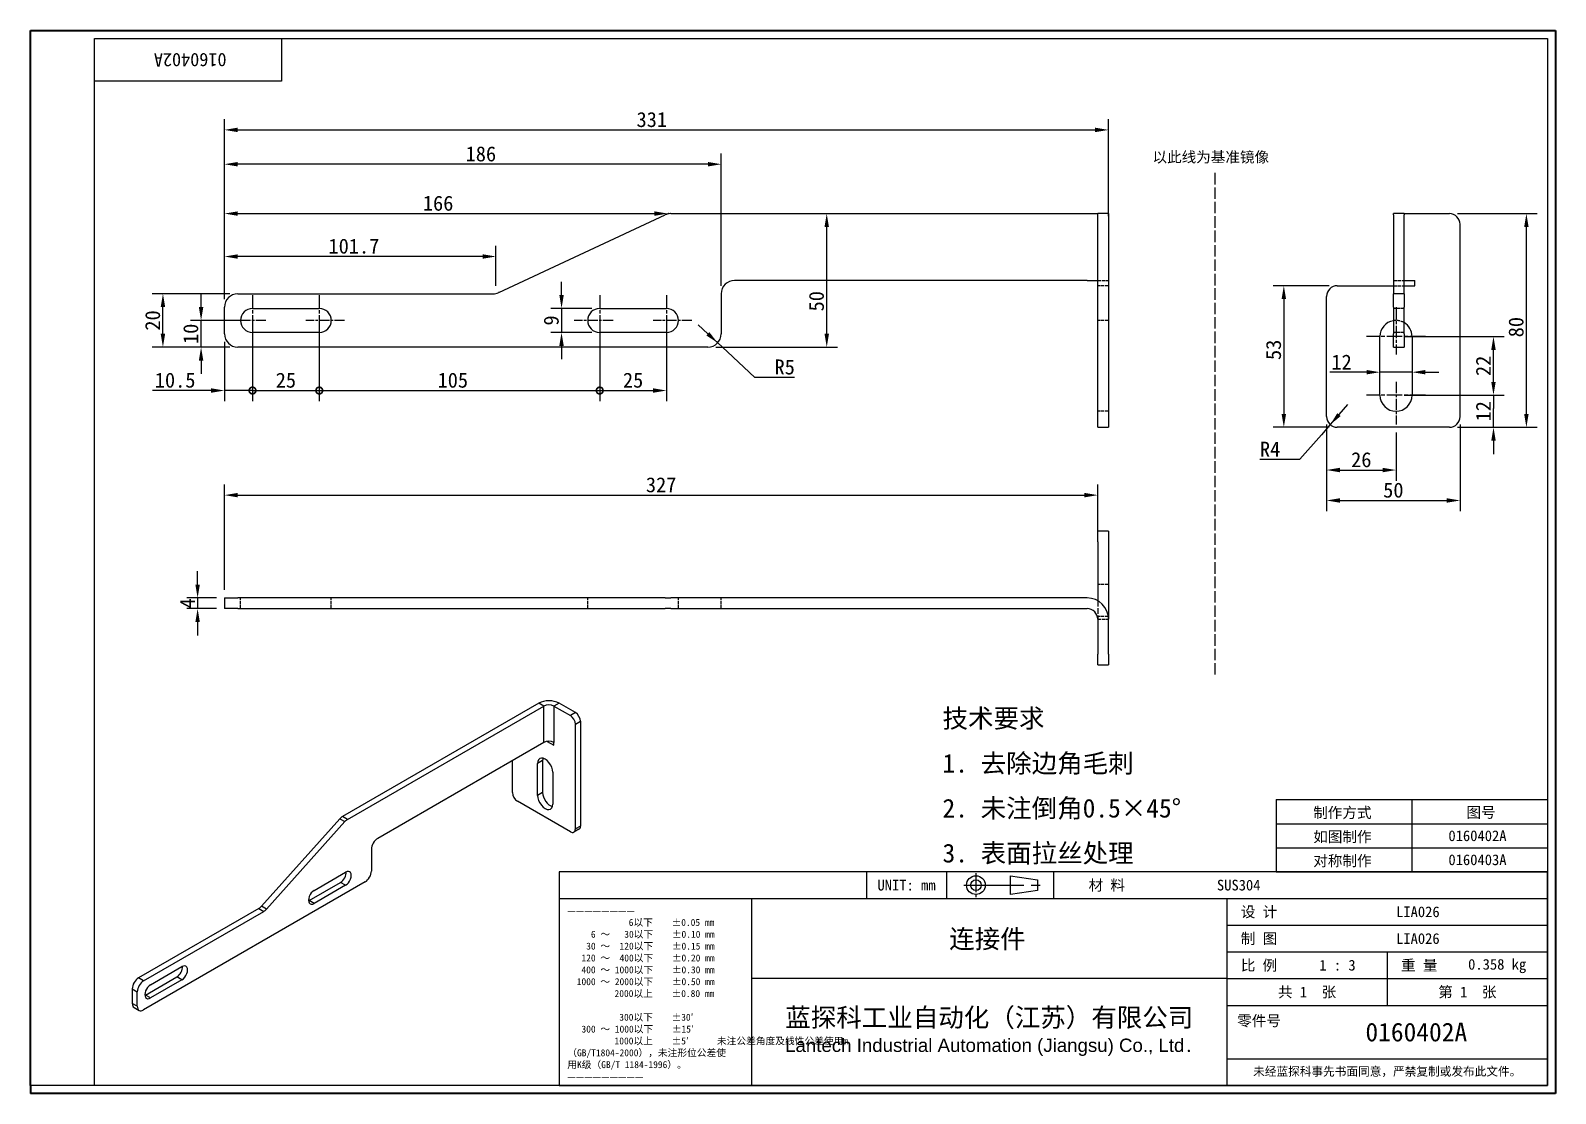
# Model space of a CAD drawing. Header units: millimetres. Extents: x 18 to 875, y 16 to 614.
import ezdxf
from ezdxf.enums import TextEntityAlignment as Align

# ---------------------------------------------------------------- set-up
doc = ezdxf.new("R2010")
doc.units = ezdxf.units.MM
doc.header["$LTSCALE"] = 3
for name, pattern in [('CHAIN', [0.3543, 0.2362, -0.0295, 0.0591, -0.0295]), ('DASHED', [0.2067, 0.1654, -0.0413]), ('DOTTED', [0.0482, 0.0069, -0.0413])]:
    doc.linetypes.add(name, pattern=pattern)
for name, color, linetype, lineweight in [('1', 7, 'Continuous', 18), ('可见 (ISO)', 7, 'Continuous', 25), ('可见窄的 (ISO)', 7, 'Continuous', 18), ('图框 (ISO)', 7, 'Continuous', 35), ('标题 (ISO)', 7, 'Continuous', 25), ('草图几何图元 (ISO)', 7, 'Continuous', 18)]:
    doc.layers.add(name, color=color, linetype=linetype, lineweight=lineweight)
for name, color, linetype, lineweight, true_color in [('中心标记 (ISO)', 1, 'CHAIN', 18, 0xc2ff0000), ('尺寸 (ISO)', 7, 'Continuous', 18, 0xc2008000), ('符号 (ISO)', 7, 'Continuous', 18, 0xc2008000), ('隐藏 (ISO)', 5, 'DASHED', 18, 0xc20000ff)]:
    doc.layers.add(name, color=color, linetype=linetype, lineweight=lineweight, true_color=true_color)
doc.styles.add('文本样式164', font='SimSun.ttf')
doc.styles.add('文本样式165', font='SimSun.ttf')
doc.styles.add('文本样式74', font='SimSun.ttf')
doc.styles.add('最新国标', font='simfang.ttf')
doc.styles.add('注释文本 (ISO)', font='simfang.ttf')
doc.dimstyles.new('默认 (GB)', dxfattribs={"dimscale": 3, "dimtxt": 2.8, "dimasz": 2.5, "dimexe": 2, "dimexo": 1.5, "dimgap": 0.5, "dimtad": 1, "dimtoh": 1, "dimdsep": 46, "dimtxsty": '最新国标', "dimcen": 0.09, "dimdle": 10, "dimaunit": 1, "dimadec": 3, "dimazin": 2, "dimtfac": 0.535714, "dimtdec": 3, "dimtmove": 0, "dimatfit": 3, "dimfxl": 1, "dimtolj": 1, "dimlwd": -1, "dimlwe": -1, "dimarcsym": 0})

# ---------------------------------------------------------------- blocks, each defined once
blk = doc.blocks.new('图框 最新国标')
at = {"layer": '图框 (ISO)'}
for p, q in [((6, 7), (6, 204.5)), ((6, 204.5), (291.5, 204.5)), ((291.5, 204.5), (291.5, 5.5)), ((6, 7), (6, 5.5)), ((6, 7), (6, 5.5)), ((291.5, 5.5), (6, 5.5))]:
    blk.add_line(p, q, dxfattribs=at)
at = {"layer": '图框 (ISO)', "color": 7, "linetype": 'Continuous', "lineweight": 25}
for p, q in [((18, 203), (290, 203)), ((18, 7), (18, 203)), ((18, 203), (290, 203)), ((53, 203), (53, 195)), ((290, 203), (290, 7)), ((290, 203), (290, 7)), ((53, 195), (18, 195)), ((290, 7), (6, 7)), ((290, 7), (18, 7))]:
    blk.add_line(p, q, dxfattribs=at)
at = {"layer": '图框 (ISO)', "style": '文本样式74'}
blk.add_attdef('零件代号_001', (42.7, 200.25), '', height=2.5, rotation=180, dxfattribs=at)
blk = doc.blocks.new('标题栏 副本 最新国标')
at = {"layer": '标题 (ISO)'}
for p, q in [((381.98, -183.84), (196.98, -183.84)), ((196.98, -183.84), (196.98, -223.84)), ((254.48, -183.84), (254.48, -188.84)), ((269.48, -183.84), (269.48, -188.84)), ((281.48, -188.09), (281.48, -184.59)), ((281.48, -184.59), (286.48, -185.34)), ((286.48, -185.34), (286.48, -187.34)), ((289.48, -183.84), (289.48, -188.84)), ((381.98, -223.84), (381.98, -183.84)), ((383.48, -183.84), (383.48, -225.34)), ((286.48, -187.34), (281.48, -188.09)), ((196.98, -188.84), (381.98, -188.84)), ((232.98, -188.84), (232.98, -223.84)), ((321.98, -188.84), (321.98, -223.84)), ((321.98, -193.84), (381.98, -193.84)), ((321.98, -198.84), (381.98, -198.84)), ((351.98, -198.84), (351.98, -208.84)), ((321.98, -203.84), (232.98, -203.84)), ((321.98, -203.84), (381.98, -203.84)), ((321.98, -208.84), (381.98, -208.84)), ((321.98, -218.84), (381.98, -218.84)), ((196.98, -223.84), (381.98, -223.84)), ((383.48, -225.34), (196.98, -225.34))]:
    blk.add_line(p, q, dxfattribs=at)
at = {"layer": '标题 (ISO)', "linetype": 'CHAIN', "ltscale": 5.000333}
blk.add_line((274.98, -184.09), (274.98, -188.59), dxfattribs=at)
at = {"layer": '标题 (ISO)', "linetype": 'CHAIN', "ltscale": 15.834605}
blk.add_line((272.73, -186.34), (286.98, -186.34), dxfattribs=at)
at = {"layer": '标题 (ISO)'}
for radius in [1.75, 1]:
    blk.add_circle((274.98, -186.34), radius, dxfattribs=at)
at = {"layer": '1', "style": '文本样式164'}
for s, p in [('UNIT: mm', (261.98, -186.34)), ('材 料', (299.48, -186.34)), ('设 计', (327.98, -191.34)), ('制 图', (327.98, -196.34)), ('比 例', (327.98, -201.34)), ('重 量', (357.98, -201.34)), ('共 1  张', (336.98, -206.34)), ('第 1  张', (366.98, -206.34))]:
    blk.add_text(s, height=2, dxfattribs=at).set_placement(p, align=Align.MIDDLE_CENTER)
at = {"layer": '标题 (ISO)', "style": '注释文本 (ISO)'}
for s, insert, char_height, attachment_point, line_spacing_factor in [('————————\\P}\\fSimSun|b0|i0;{\\H1.3000;             6以下    ±0.05 mm\\P}\\fSimSun|b0|i0;{\\H1.3000;     6 ～   30以下    ±0.10 mm\\P}\\fSimSun|b0|i0;{\\H1.3000;    30 ～  120以下    ±0.15 mm\\P}\\fSimSun|b0|i0;{\\H1.3000;   120 ～  400以下    ±0.20 mm\\P}\\fSimSun|b0|i0;{\\H1.3000;   400 ～ 1000以下    ±0.30 mm\\P}\\fSimSun|b0|i0;{\\H1.3000;  1000 ～ 2000以下    ±0.50 mm\\P}\\fSimSun|b0|i0;{\\H1.3000;          2000以上    ±0.80 mm\\P}\\fSimSun|b0|i0;{\\H1.3000;\\P}\\fSimSun|b0|i0;{\\H1.3000;           300以下    ±30′\\P}\\fSimSun|b0|i0;{\\H1.3000;   300 ～ 1000以下    ±15′\\P}\\fSimSun|b0|i0;{\\H1.3000;          1000以上    ±5′}\\fSimSun|b0|i0;{\\H1.3000;      未注公差角度及线性公差使用m\\P}\\fSimSun|b0|i0;{\\H1.3000;（GB/T1804-2000），未注形位公差使\\P}\\fSimSun|b0|i0;{\\H1.3000;用K级（GB/T 1184-1996）。\\P}\\fSimSun|b0|i0;{\\H1.3000;—————————', (198.48, -206.63), 1.3, 4, 1.023913), ('{\\fMicrosoft YaHei|b0|i0|c134|p34;\\H1.75x;蓝探科工业自动化（江苏）有限公司\\P\\fArial|b0|i0|c0|p34;\\H0.71429x;Lantech Industrial Automation (Jiangsu) Co., Ltd\\fFangSong|b0|i0|c134|p49;.\\H1.15195x; }', (277.48, -213.84), 2, 5, 0.978695)]:
    blk.add_mtext(s, dxfattribs=dict(at, insert=insert, char_height=char_height, attachment_point=attachment_point, line_spacing_factor=line_spacing_factor))
at = {"layer": '标题 (ISO)', "attachment_point": 5, "style": '注释文本 (ISO)'}
for s, insert, char_height in [('\\fFangSong|b0|i0;零件号', (327.98, -211.84), 2), ('\\fSimSun|b0|i0;{\\H1.6000;未经蓝探科事先书面同意，严禁复制或发布此文件。}', (351.98, -221.34), 1.6)]:
    blk.add_mtext(s, dxfattribs=dict(at, insert=insert, char_height=char_height))
at = {"layer": '标题 (ISO)'}
for tag, p, height, style in [('材料_001', (320.09, -187.33), 2, '注释文本 (ISO)'), ('设计人_001', (353.63, -192.33), 2, '注释文本 (ISO)'), ('库存编号_001', (269.97, -198.15), 3.5, '文本样式165'), ('设计人_001', (353.63, -197.33), 2, '注释文本 (ISO)'), ('视图比例_001', (339.26, -202.33), 2, '注释文本 (ISO)'), ('质量\\P3;_001', (367.12, -202.16), 2, '注释文本 (ISO)'), ('零件代号_001', (347.9, -215.59), 3.5, '文本样式165')]:
    blk.add_attdef(tag, p, '', height=height, dxfattribs=dict(at, style=style))
blk = doc.blocks.new('表格1')
at = {"layer": '符号 (ISO)'}
for p, q in [((239.2, 60.51), (290, 60.51)), ((239.2, 60.51), (239.2, 56.01)), ((264.6, 60.51), (264.6, 56.01)), ((290, 60.51), (290, 56.01)), ((239.2, 56.01), (290, 56.01)), ((239.2, 56.01), (239.2, 47)), ((264.6, 56.01), (264.6, 47)), ((290, 56.01), (290, 47)), ((239.2, 51.5), (290, 51.5)), ((239.2, 47), (290, 47))]:
    blk.add_line(p, q, dxfattribs=at)
at = {"layer": '符号 (ISO)', "char_height": 2, "attachment_point": 7, "style": '注释文本 (ISO)'}
for s, insert in [('制作方式', (246.14, 56.85)), ('图号', (274.84, 56.91)), ('如图制作', (246.15, 52.35)), ('0160402A', (271.45, 52.72)), ('对称制作', (246.15, 47.84)), ('0160403A', (271.45, 48.22))]:
    blk.add_mtext(s, dxfattribs=dict(at, insert=insert))
blk = doc.blocks.new('*D6')
at = {"layer": 'Defpoints', "color": 0}
for p in [(623.44, 557.68), (623.44, 504.65), (126.94, 458.15)]:
    blk.add_point(p, dxfattribs=at)
at = {"layer": '尺寸 (ISO)', "color": 116, "true_color": 0x000000}
for p, q in [((126.94, 462.65), (126.94, 563.68)), ((134.44, 557.68), (615.94, 557.68)), ((623.44, 509.15), (623.44, 563.68))]:
    blk.add_line(p, q, dxfattribs=at)
for points in [[(134.44, 558.93), (134.44, 556.43), (126.94, 557.68)], [(615.94, 558.93), (615.94, 556.43), (623.44, 557.68)]]:
    blk.add_solid(points, dxfattribs=at)
at = {"layer": '尺寸 (ISO)', "insert": (366.94, 563.43), "char_height": 8.4, "attachment_point": 5, "style": '最新国标'}
blk.add_mtext('\\A1;331', dxfattribs=at)
blk = doc.blocks.new('*D7')
at = {"layer": 'Defpoints', "color": 0}
for p in [(126.94, 538.4), (405.94, 465.65), (126.94, 458.15)]:
    blk.add_point(p, dxfattribs=at)
at = {"layer": '尺寸 (ISO)', "color": 116, "true_color": 0x000000}
for p, q in [((126.94, 462.65), (126.94, 544.4)), ((405.94, 470.15), (405.94, 544.4)), ((398.44, 538.4), (134.44, 538.4))]:
    blk.add_line(p, q, dxfattribs=at)
for points in [[(134.44, 539.65), (134.44, 537.15), (126.94, 538.4)], [(398.44, 539.65), (398.44, 537.15), (405.94, 538.4)]]:
    blk.add_solid(points, dxfattribs=at)
at = {"layer": '尺寸 (ISO)', "insert": (270.94, 544.15), "char_height": 8.4, "attachment_point": 5, "style": '最新国标'}
blk.add_mtext('\\A1;186', dxfattribs=at)
blk = doc.blocks.new('*D8')
at = {"layer": 'Defpoints', "color": 0}
for p in [(126.94, 486.57), (279.44, 465.65), (126.94, 458.15)]:
    blk.add_point(p, dxfattribs=at)
at = {"layer": '尺寸 (ISO)', "color": 116, "true_color": 0x000000}
for p, q in [((126.94, 462.65), (126.94, 492.57)), ((279.44, 470.15), (279.44, 492.57)), ((271.94, 486.57), (134.44, 486.57))]:
    blk.add_line(p, q, dxfattribs=at)
for points in [[(134.44, 487.82), (134.44, 485.32), (126.94, 486.57)], [(271.94, 487.82), (271.94, 485.32), (279.44, 486.57)]]:
    blk.add_solid(points, dxfattribs=at)
at = {"layer": '尺寸 (ISO)', "insert": (199.64, 492.34), "char_height": 8.4, "attachment_point": 5, "style": '最新国标'}
blk.add_mtext('\\A1;101.7', dxfattribs=at)
blk = doc.blocks.new('*D9')
at = {"layer": 'Defpoints', "color": 0}
for p in [(375.94, 510.69), (375.94, 510.65), (126.94, 458.15)]:
    blk.add_point(p, dxfattribs=at)
at = {"layer": '尺寸 (ISO)', "color": 116, "true_color": 0x000000}
for p, q in [((126.94, 462.65), (126.94, 516.69)), ((134.44, 510.69), (368.44, 510.69))]:
    blk.add_line(p, q, dxfattribs=at)
for points in [[(134.44, 511.94), (134.44, 509.44), (126.94, 510.69)], [(368.44, 511.94), (368.44, 509.44), (375.94, 510.69)]]:
    blk.add_solid(points, dxfattribs=at)
at = {"layer": '尺寸 (ISO)', "insert": (246.94, 516.44), "char_height": 8.4, "attachment_point": 5, "style": '最新国标'}
blk.add_mtext('\\A1;166', dxfattribs=at)
blk = doc.blocks.new('*D10')
at = {"layer": 'Defpoints', "color": 0}
for p in [(113.8, 450.65), (142.69, 450.65), (134.44, 435.65)]:
    blk.add_point(p, dxfattribs=at)
at = {"layer": '尺寸 (ISO)', "color": 116, "true_color": 0x000000}
for p, q in [((113.8, 458.15), (113.8, 465.65)), ((138.19, 450.65), (107.8, 450.65)), ((113.8, 435.65), (113.8, 450.65)), ((129.94, 435.65), (107.8, 435.65)), ((113.8, 428.15), (113.8, 420.65))]:
    blk.add_line(p, q, dxfattribs=at)
for points in [[(112.55, 458.15), (115.05, 458.15), (113.8, 450.65)], [(112.55, 428.15), (115.05, 428.15), (113.8, 435.65)]]:
    blk.add_solid(points, dxfattribs=at)
at = {"layer": '尺寸 (ISO)', "insert": (108.05, 443.15), "char_height": 8.4, "attachment_point": 5, "rotation": 90, "style": '最新国标'}
blk.add_mtext('\\A1;10', dxfattribs=at)
blk = doc.blocks.new('*D11')
at = {"layer": 'Defpoints', "color": 0}
for p in [(92.38, 465.65), (134.44, 465.65), (134.44, 435.65)]:
    blk.add_point(p, dxfattribs=at)
at = {"layer": '尺寸 (ISO)', "color": 116, "true_color": 0x000000}
for p, q in [((129.94, 465.65), (86.38, 465.65)), ((92.38, 443.15), (92.38, 458.15)), ((129.94, 435.65), (86.38, 435.65))]:
    blk.add_line(p, q, dxfattribs=at)
for points in [[(91.13, 458.15), (93.63, 458.15), (92.38, 465.65)], [(91.13, 443.15), (93.63, 443.15), (92.38, 435.65)]]:
    blk.add_solid(points, dxfattribs=at)
at = {"layer": '尺寸 (ISO)', "insert": (86.64, 450.65), "char_height": 8.4, "attachment_point": 5, "rotation": 90, "style": '最新国标'}
blk.add_mtext('\\A1;20', dxfattribs=at)
blk = doc.blocks.new('_DotSmall')
at = {"color": 0, "linetype": 'ByBlock', "const_width": 0.5}
blk.add_lwpolyline([(-0.0625, 0, 1), (0.0625, 0, 1)], format="xyb", close=True, dxfattribs=at)
blk = doc.blocks.new('*D12')
at = {"layer": 'Defpoints', "color": 0}
for p in [(142.69, 450.65), (126.94, 443.15), (142.69, 411.3)]:
    blk.add_point(p, dxfattribs=at)
at = {"layer": '尺寸 (ISO)', "color": 116, "true_color": 0x000000}
for p, q in [((142.69, 446.15), (142.69, 405.3)), ((126.94, 438.65), (126.94, 405.3)), ((119.44, 411.3), (86.52, 411.3)), ((142.69, 411.3), (126.94, 411.3)), ((142.69, 411.3), (157.69, 411.3))]:
    blk.add_line(p, q, dxfattribs=at)
blk.add_solid([(119.44, 412.55), (119.44, 410.05), (126.94, 411.3)], dxfattribs=at)
at = {"layer": '尺寸 (ISO)', "color": 116, "true_color": 0x000000, "xscale": 7.5, "yscale": 7.5, "zscale": 7.5, "rotation": 180}
blk.add_blockref('_DotSmall', (142.69, 411.3), dxfattribs=at)
at = {"layer": '尺寸 (ISO)', "insert": (99.23, 417.07), "char_height": 8.4, "attachment_point": 5, "style": '最新国标'}
blk.add_mtext('\\A1;10.5', dxfattribs=at)
blk = doc.blocks.new('*D14')
at = {"layer": 'Defpoints', "color": 0}
for p in [(142.69, 450.65), (180.19, 450.65), (180.19, 411.3)]:
    blk.add_point(p, dxfattribs=at)
at = {"layer": '尺寸 (ISO)', "color": 116, "true_color": 0x000000}
for p, q in [((142.69, 446.15), (142.69, 405.3)), ((180.19, 446.15), (180.19, 405.3)), ((142.69, 411.3), (180.19, 411.3))]:
    blk.add_line(p, q, dxfattribs=at)
at = {"layer": '尺寸 (ISO)', "color": 116, "true_color": 0x000000, "xscale": 7.5, "yscale": 7.5, "zscale": 7.5, "rotation": 180}
blk.add_blockref('_DotSmall', (142.69, 411.3), dxfattribs=at)
at = {"layer": '尺寸 (ISO)', "color": 116, "true_color": 0x000000, "xscale": 7.5, "yscale": 7.5, "zscale": 7.5}
blk.add_blockref('_DotSmall', (180.19, 411.3), dxfattribs=at)
at = {"layer": '尺寸 (ISO)', "insert": (161.44, 417.05), "char_height": 8.4, "attachment_point": 5, "style": '最新国标'}
blk.add_mtext('\\A1;25', dxfattribs=at)
blk = doc.blocks.new('*D15')
at = {"layer": 'Defpoints', "color": 0}
for p in [(180.19, 450.65), (337.69, 450.65), (337.69, 411.3)]:
    blk.add_point(p, dxfattribs=at)
at = {"layer": '尺寸 (ISO)', "color": 116, "true_color": 0x000000}
for p, q in [((180.19, 446.15), (180.19, 405.3)), ((337.69, 446.15), (337.69, 405.3)), ((180.19, 411.3), (337.69, 411.3))]:
    blk.add_line(p, q, dxfattribs=at)
at = {"layer": '尺寸 (ISO)', "color": 116, "true_color": 0x000000, "xscale": 7.5, "yscale": 7.5, "zscale": 7.5, "rotation": 180}
blk.add_blockref('_DotSmall', (180.19, 411.3), dxfattribs=at)
at = {"layer": '尺寸 (ISO)', "color": 116, "true_color": 0x000000, "xscale": 7.5, "yscale": 7.5, "zscale": 7.5}
blk.add_blockref('_DotSmall', (337.69, 411.3), dxfattribs=at)
at = {"layer": '尺寸 (ISO)', "insert": (255.19, 417.05), "char_height": 8.4, "attachment_point": 5, "style": '最新国标'}
blk.add_mtext('\\A1;105', dxfattribs=at)
blk = doc.blocks.new('*D16')
at = {"layer": 'Defpoints', "color": 0}
for p in [(337.69, 450.65), (375.19, 450.65), (375.19, 411.3)]:
    blk.add_point(p, dxfattribs=at)
at = {"layer": '尺寸 (ISO)', "color": 116, "true_color": 0x000000}
for p, q in [((337.69, 446.15), (337.69, 405.3)), ((375.19, 446.15), (375.19, 405.3)), ((337.69, 411.3), (367.69, 411.3))]:
    blk.add_line(p, q, dxfattribs=at)
blk.add_solid([(367.69, 412.55), (367.69, 410.05), (375.19, 411.3)], dxfattribs=at)
at = {"layer": '尺寸 (ISO)', "color": 116, "true_color": 0x000000, "xscale": 7.5, "yscale": 7.5, "zscale": 7.5, "rotation": 180}
blk.add_blockref('_DotSmall', (337.69, 411.3), dxfattribs=at)
at = {"layer": '尺寸 (ISO)', "insert": (356.44, 417.05), "char_height": 8.4, "attachment_point": 5, "style": '最新国标'}
blk.add_mtext('\\A1;25', dxfattribs=at)
blk = doc.blocks.new('*D17')
at = {"layer": 'Defpoints', "color": 0}
for p in [(337.69, 457.4), (316.26, 443.9), (337.69, 443.9)]:
    blk.add_point(p, dxfattribs=at)
at = {"layer": '尺寸 (ISO)', "color": 116, "true_color": 0x000000}
for p, q in [((316.26, 464.9), (316.26, 472.4)), ((333.19, 457.4), (310.26, 457.4)), ((316.26, 457.4), (316.26, 443.9)), ((333.19, 443.9), (310.26, 443.9)), ((316.26, 436.4), (316.26, 428.9))]:
    blk.add_line(p, q, dxfattribs=at)
for points in [[(315.01, 464.9), (317.51, 464.9), (316.26, 457.4)], [(315.01, 436.4), (317.51, 436.4), (316.26, 443.9)]]:
    blk.add_solid(points, dxfattribs=at)
at = {"layer": '尺寸 (ISO)', "insert": (310.51, 450.65), "char_height": 8.4, "attachment_point": 5, "rotation": 90, "style": '最新国标'}
blk.add_mtext('\\A1;9', dxfattribs=at)
blk = doc.blocks.new('*D18')
at = {"layer": 'Defpoints', "color": 0}
for p in [(398.44, 443.15), (403.94, 438.05)]:
    blk.add_point(p, dxfattribs=at)
at = {"layer": '尺寸 (ISO)', "color": 116, "true_color": 0x000000}
for p, q in [((398.44, 443.15), (392.94, 448.25)), ((398.44, 443.15), (403.94, 438.05)), ((403.94, 438.05), (409.44, 432.95)), ((424.79, 418.71), (409.44, 432.95)), ((447.15, 418.71), (424.79, 418.71))]:
    blk.add_line(p, q, dxfattribs=at)
blk.add_solid([(399.29, 444.07), (397.59, 442.24), (403.94, 438.05)], dxfattribs=at)
at = {"layer": '尺寸 (ISO)', "insert": (441.58, 424.46), "char_height": 8.4, "attachment_point": 5, "style": '最新国标'}
blk.add_mtext('\\A1;R5', dxfattribs=at)
blk = doc.blocks.new('*D19')
at = {"layer": 'Defpoints', "color": 0}
for p in [(617.44, 352.56), (617.44, 326.31), (126.94, 294.81)]:
    blk.add_point(p, dxfattribs=at)
at = {"layer": '尺寸 (ISO)', "color": 116, "true_color": 0x000000}
for p, q in [((126.94, 299.31), (126.94, 358.56)), ((134.44, 352.56), (609.94, 352.56)), ((617.44, 330.81), (617.44, 358.56))]:
    blk.add_line(p, q, dxfattribs=at)
for points in [[(134.44, 353.81), (134.44, 351.31), (126.94, 352.56)], [(609.94, 353.81), (609.94, 351.31), (617.44, 352.56)]]:
    blk.add_solid(points, dxfattribs=at)
at = {"layer": '尺寸 (ISO)', "insert": (372.19, 358.3), "char_height": 8.4, "attachment_point": 5, "style": '最新国标'}
blk.add_mtext('\\A1;327', dxfattribs=at)
blk = doc.blocks.new('*D20')
at = {"layer": 'Defpoints', "color": 0}
for p in [(745.92, 396.65), (820.92, 396.65), (820.92, 349.56)]:
    blk.add_point(p, dxfattribs=at)
at = {"layer": '尺寸 (ISO)', "color": 116, "true_color": 0x000000}
for p, q in [((745.92, 392.15), (745.92, 343.56)), ((820.92, 392.15), (820.92, 343.56)), ((753.42, 349.56), (813.42, 349.56))]:
    blk.add_line(p, q, dxfattribs=at)
for points in [[(753.42, 350.81), (753.42, 348.31), (745.92, 349.56)], [(813.42, 350.81), (813.42, 348.31), (820.92, 349.56)]]:
    blk.add_solid(points, dxfattribs=at)
at = {"layer": '尺寸 (ISO)', "insert": (783.42, 355.31), "char_height": 8.4, "attachment_point": 5, "style": '最新国标'}
blk.add_mtext('\\A1;50', dxfattribs=at)
blk = doc.blocks.new('*D21')
at = {"layer": 'Defpoints', "color": 0}
for p in [(814.92, 510.65), (858.14, 510.65), (814.92, 390.65)]:
    blk.add_point(p, dxfattribs=at)
at = {"layer": '尺寸 (ISO)', "color": 116, "true_color": 0x000000}
for p, q in [((819.42, 510.65), (864.14, 510.65)), ((858.14, 398.15), (858.14, 503.15)), ((819.42, 390.65), (864.14, 390.65))]:
    blk.add_line(p, q, dxfattribs=at)
for points in [[(856.89, 503.15), (859.39, 503.15), (858.14, 510.65)], [(856.89, 398.15), (859.39, 398.15), (858.14, 390.65)]]:
    blk.add_solid(points, dxfattribs=at)
at = {"layer": '尺寸 (ISO)', "insert": (852.39, 446.9), "char_height": 8.4, "attachment_point": 5, "rotation": 90, "style": '最新国标'}
blk.add_mtext('\\A1;80', dxfattribs=at)
blk = doc.blocks.new('*D22')
at = {"layer": 'Defpoints', "color": 0}
for p in [(751.92, 470.15), (721.92, 390.65), (751.92, 390.65)]:
    blk.add_point(p, dxfattribs=at)
at = {"layer": '尺寸 (ISO)', "color": 116, "true_color": 0x000000}
for p, q in [((747.42, 470.15), (715.92, 470.15)), ((721.92, 462.65), (721.92, 398.15)), ((747.42, 390.65), (715.92, 390.65))]:
    blk.add_line(p, q, dxfattribs=at)
for points in [[(720.67, 462.65), (723.17, 462.65), (721.92, 470.15)], [(720.67, 398.15), (723.17, 398.15), (721.92, 390.65)]]:
    blk.add_solid(points, dxfattribs=at)
at = {"layer": '尺寸 (ISO)', "insert": (716.18, 434.15), "char_height": 8.4, "attachment_point": 5, "rotation": 90, "style": '最新国标'}
blk.add_mtext('\\A1;53', dxfattribs=at)
blk = doc.blocks.new('*D23')
at = {"layer": 'Defpoints', "color": 0}
for p in [(745.92, 396.65), (784.92, 392.15), (784.92, 366.65)]:
    blk.add_point(p, dxfattribs=at)
at = {"layer": '尺寸 (ISO)', "color": 116, "true_color": 0x000000}
for p, q in [((745.92, 392.15), (745.92, 360.65)), ((784.92, 387.65), (784.92, 360.65)), ((753.42, 366.65), (777.42, 366.65))]:
    blk.add_line(p, q, dxfattribs=at)
for points in [[(753.42, 367.9), (753.42, 365.4), (745.92, 366.65)], [(777.42, 367.9), (777.42, 365.4), (784.92, 366.65)]]:
    blk.add_solid(points, dxfattribs=at)
at = {"layer": '尺寸 (ISO)', "insert": (765.42, 372.4), "char_height": 8.4, "attachment_point": 5, "style": '最新国标'}
blk.add_mtext('\\A1;26', dxfattribs=at)
blk = doc.blocks.new('*D24')
at = {"layer": 'Defpoints', "color": 0}
for p in [(801.42, 408.65), (839.67, 408.65), (814.92, 390.65)]:
    blk.add_point(p, dxfattribs=at)
at = {"layer": '尺寸 (ISO)', "color": 116, "true_color": 0x000000}
for p, q in [((839.67, 416.15), (839.67, 423.65)), ((805.92, 408.65), (845.67, 408.65)), ((839.67, 408.65), (839.67, 401.15)), ((839.67, 398.15), (839.67, 401.15)), ((839.67, 390.65), (839.67, 398.15)), ((819.42, 390.65), (845.67, 390.65)), ((839.67, 383.15), (839.67, 375.65))]:
    blk.add_line(p, q, dxfattribs=at)
for points in [[(838.42, 416.15), (840.92, 416.15), (839.67, 408.65)], [(838.42, 383.15), (840.92, 383.15), (839.67, 390.65)]]:
    blk.add_solid(points, dxfattribs=at)
at = {"layer": '尺寸 (ISO)', "insert": (833.97, 399.65), "char_height": 8.4, "attachment_point": 5, "rotation": 90, "style": '最新国标'}
blk.add_mtext('\\A1;12', dxfattribs=at)
blk = doc.blocks.new('*D25')
at = {"layer": 'Defpoints', "color": 0}
for p in [(784.92, 441.65), (839.67, 441.65), (784.92, 408.65)]:
    blk.add_point(p, dxfattribs=at)
at = {"layer": '尺寸 (ISO)', "color": 116, "true_color": 0x000000}
for p, q in [((789.42, 441.65), (845.67, 441.65)), ((839.67, 416.15), (839.67, 434.15)), ((789.42, 408.65), (845.67, 408.65))]:
    blk.add_line(p, q, dxfattribs=at)
for points in [[(838.42, 434.15), (840.92, 434.15), (839.67, 441.65)], [(838.42, 416.15), (840.92, 416.15), (839.67, 408.65)]]:
    blk.add_solid(points, dxfattribs=at)
at = {"layer": '尺寸 (ISO)', "insert": (833.97, 425.15), "char_height": 8.4, "attachment_point": 5, "rotation": 90, "style": '最新国标'}
blk.add_mtext('\\A1;22', dxfattribs=at)
blk = doc.blocks.new('*D26')
at = {"layer": 'Defpoints', "color": 0}
for p in [(775.92, 421.6), (793.92, 421.6), (793.92, 421.6)]:
    blk.add_point(p, dxfattribs=at)
at = {"layer": '尺寸 (ISO)', "color": 116, "true_color": 0x000000}
for p, q in [((768.42, 421.6), (747.8, 421.6)), ((793.92, 421.6), (775.92, 421.6)), ((801.42, 421.6), (808.92, 421.6))]:
    blk.add_line(p, q, dxfattribs=at)
for points in [[(768.42, 422.85), (768.42, 420.35), (775.92, 421.6)], [(801.42, 422.85), (801.42, 420.35), (793.92, 421.6)]]:
    blk.add_solid(points, dxfattribs=at)
at = {"layer": '尺寸 (ISO)', "insert": (754.36, 427.3), "char_height": 8.4, "attachment_point": 5, "style": '最新国标'}
blk.add_mtext('\\A1;12', dxfattribs=at)
blk = doc.blocks.new('*D27')
at = {"layer": 'Defpoints', "color": 0}
for p in [(126.94, 294.81), (111.85, 288.81), (126.94, 288.81)]:
    blk.add_point(p, dxfattribs=at)
at = {"layer": '尺寸 (ISO)', "color": 116, "true_color": 0x000000}
for p, q in [((111.85, 302.31), (111.85, 309.81)), ((122.44, 294.81), (105.85, 294.81)), ((111.85, 294.81), (111.85, 288.81)), ((122.44, 288.81), (105.85, 288.81)), ((111.85, 281.31), (111.85, 273.81))]:
    blk.add_line(p, q, dxfattribs=at)
for points in [[(110.6, 302.31), (113.1, 302.31), (111.85, 294.81)], [(110.6, 281.31), (113.1, 281.31), (111.85, 288.81)]]:
    blk.add_solid(points, dxfattribs=at)
at = {"layer": '尺寸 (ISO)', "insert": (106.15, 291.81), "char_height": 8.4, "attachment_point": 5, "rotation": 90, "style": '最新国标'}
blk.add_mtext('\\A1;4', dxfattribs=at)
blk = doc.blocks.new('*D28')
at = {"layer": 'Defpoints', "color": 0}
for p in [(435.2, 510.65), (465.2, 510.65), (398.44, 435.65)]:
    blk.add_point(p, dxfattribs=at)
at = {"layer": '尺寸 (ISO)', "color": 116, "true_color": 0x000000}
for p, q in [((465.2, 443.15), (465.2, 503.15)), ((402.94, 435.65), (471.2, 435.65))]:
    blk.add_line(p, q, dxfattribs=at)
for points in [[(463.95, 503.15), (466.45, 503.15), (465.2, 510.65)], [(463.95, 443.15), (466.45, 443.15), (465.2, 435.65)]]:
    blk.add_solid(points, dxfattribs=at)
at = {"layer": '尺寸 (ISO)', "insert": (459.45, 461.45), "char_height": 8.4, "attachment_point": 5, "rotation": 90, "style": '最新国标'}
blk.add_mtext('\\A1;50', dxfattribs=at)
blk = doc.blocks.new('*D29')
at = {"layer": 'Defpoints', "color": 0}
for p in [(751.92, 396.65), (747.98, 392.13)]:
    blk.add_point(p, dxfattribs=at)
at = {"layer": '尺寸 (ISO)', "color": 116, "true_color": 0x000000}
for p, q in [((752.91, 397.78), (757.84, 403.43)), ((751.92, 396.65), (747.98, 392.13)), ((730.99, 372.67), (743.05, 386.48)), ((747.98, 392.13), (743.05, 386.48)), ((708.47, 372.67), (730.99, 372.67))]:
    blk.add_line(p, q, dxfattribs=at)
blk.add_solid([(751.97, 398.6), (753.85, 396.96), (747.98, 392.13)], dxfattribs=at)
at = {"layer": '尺寸 (ISO)', "insert": (714.2, 378.37), "char_height": 8.4, "attachment_point": 5, "style": '最新国标'}
blk.add_mtext('\\A1;R4', dxfattribs=at)

msp = doc.modelspace()

# ---------------------------------------------------------------- linework, layer by layer
at = {"layer": '中心标记 (ISO)', "ltscale": 10.556371}
for p, q in [((142.688, 464.902), (142.688, 436.402)), ((180.188, 464.902), (180.188, 436.402)), ((337.688, 464.902), (337.688, 436.402)), ((375.188, 464.902), (375.188, 436.402))]:
    msp.add_line(p, q, dxfattribs=at)
at = {"layer": '中心标记 (ISO)', "ltscale": 9.891146}
msp.add_line((784.924, 458.152), (784.924, 431.448), dxfattribs=at)
at = {"layer": '中心标记 (ISO)', "ltscale": 8.056153}
for p, q in [((150.188, 450.652), (128.438, 450.652)), ((194.438, 450.652), (172.688, 450.652)), ((345.188, 450.652), (323.438, 450.652)), ((389.438, 450.652), (367.688, 450.652))]:
    msp.add_line(p, q, dxfattribs=at)
at = {"layer": '中心标记 (ISO)', "ltscale": 12.223182}
for p, q in [((801.424, 441.652), (768.424, 441.652)), ((801.424, 408.652), (768.424, 408.652))]:
    msp.add_line(p, q, dxfattribs=at)
at = {"layer": '中心标记 (ISO)', "ltscale": 8.88956}
msp.add_line((784.924, 416.152), (784.924, 392.152), dxfattribs=at)
at = {"layer": '可见 (ISO)'}
for p, q in [((280.942, 466.355), (374.431, 509.949)), ((377.601, 510.652), (611.438, 510.652)), ((611.438, 510.652), (617.438, 510.652)), ((623.438, 510.652), (617.438, 510.652)), ((617.438, 504.652), (617.438, 510.652)), ((623.438, 510.652), (623.438, 504.652)), ((789.424, 510.652), (783.424, 510.652)), ((783.424, 509.949), (783.424, 510.652)), ((783.424, 509.949), (783.424, 466.355)), ((789.424, 510.652), (795.424, 510.652)), ((789.424, 510.652), (789.424, 509.949)), ((789.424, 466.355), (789.424, 509.949)), ((795.424, 510.652), (814.924, 510.652)), ((617.438, 396.652), (617.438, 504.652)), ((623.438, 504.652), (623.438, 396.652)), ((820.924, 396.652), (820.924, 504.652)), ((611.438, 473.152), (413.438, 473.152)), ((611.438, 473.152), (617.438, 473.152)), ((789.424, 473.152), (795.424, 473.152)), ((795.424, 470.152), (795.424, 473.152)), ((134.438, 465.652), (277.773, 465.652)), ((405.938, 465.652), (405.938, 443.152)), ((745.924, 396.652), (745.924, 464.152)), ((751.924, 470.152), (783.424, 470.152)), ((783.424, 466.355), (783.424, 465.652)), ((783.424, 458.152), (783.424, 465.652)), ((789.424, 465.652), (783.424, 465.652)), ((789.424, 470.152), (795.424, 470.152)), ((789.424, 465.652), (789.424, 466.355)), ((789.424, 465.652), (789.424, 458.152)), ((126.938, 443.152), (126.938, 458.152)), ((142.688, 457.402), (180.188, 457.402)), ((337.688, 457.402), (375.188, 457.402)), ((783.424, 458.152), (783.424, 443.152)), ((789.424, 443.152), (789.424, 458.152)), ((180.188, 443.902), (142.688, 443.902)), ((375.188, 443.902), (337.688, 443.902)), ((775.924, 408.652), (775.924, 441.652)), ((783.424, 435.652), (783.424, 443.152)), ((789.424, 443.152), (789.424, 435.652)), ((793.924, 441.652), (793.924, 408.652)), ((398.438, 435.652), (134.438, 435.652)), ((783.424, 435.652), (789.424, 435.652)), ((617.438, 390.652), (617.438, 396.652)), ((623.438, 396.652), (623.438, 390.652)), ((617.438, 390.652), (623.438, 390.652)), ((814.924, 390.652), (751.924, 390.652)), ((617.438, 326.306), (617.438, 332.306)), ((623.438, 332.306), (617.438, 332.306)), ((617.438, 326.306), (617.438, 293.198)), ((623.438, 332.306), (623.438, 326.306)), ((623.438, 326.306), (623.438, 282.806)), ((126.938, 294.806), (134.438, 294.806)), ((126.938, 294.806), (126.938, 288.806)), ((277.773, 294.806), (134.438, 294.806)), ((280.942, 294.806), (277.773, 294.806)), ((374.431, 294.806), (280.942, 294.806)), ((374.431, 294.806), (377.601, 294.806)), ((611.438, 294.806), (377.601, 294.806)), ((134.438, 288.806), (126.938, 288.806)), ((134.438, 288.806), (277.773, 288.806)), ((277.773, 288.806), (280.942, 288.806)), ((280.942, 288.806), (374.431, 288.806)), ((377.601, 288.806), (374.431, 288.806)), ((377.601, 288.806), (611.438, 288.806)), ((617.438, 282.806), (617.438, 263.306)), ((623.438, 263.306), (623.438, 282.806)), ((617.438, 257.306), (617.438, 263.306)), ((617.438, 257.306), (623.438, 257.306)), ((623.438, 263.306), (623.438, 257.306)), ((303.53, 235.723), (193.298, 172.08)), ((196.126, 170.447), (306.358, 234.09)), ((312.015, 234.09), (321.207, 228.782)), ((324.036, 230.415), (314.843, 235.723)), ((324.036, 165.096), (324.036, 223.883)), ((326.864, 225.516), (326.864, 166.729)), ((308.151, 214.275), (312.015, 212.044)), ((306.358, 213.677), (213.02, 159.788)), ((312.015, 212.044), (312.015, 213.677)), ((288.68, 185.508), (288.68, 203.471)), ((302.822, 183.875), (302.822, 201.838)), ((305.651, 203.471), (305.651, 185.508)), ((311.308, 196.939), (311.308, 178.976)), ((321.207, 163.463), (291.509, 180.609)), ((191.803, 170.835), (147.732, 121.661)), ((150.561, 120.028), (194.632, 169.202)), ((326.036, 164.898), (323.207, 163.265)), ((209.484, 153.665), (209.484, 141.417)), ((177.311, 130.599), (194.989, 140.805)), ((205.949, 135.294), (81.498, 63.442)), ((174.483, 124.883), (192.16, 135.089)), ((194.989, 133.456), (177.311, 123.25)), ((146.238, 120.415), (78.67, 81.405)), ((81.498, 79.772), (149.067, 118.782)), ((85.387, 77.526), (103.065, 87.733)), ((82.559, 71.811), (100.236, 82.017)), ((103.065, 80.384), (85.387, 70.178)), ((75.134, 75.281), (75.134, 67.116)), ((77.963, 65.483), (77.963, 73.648)), ((76.17, 64.827), (78.998, 63.194))]:
    msp.add_line(p, q, dxfattribs=at)
for centre, radius, start, end in [((377.601, 503.152), 7.5, 90, 115), ((814.924, 504.652), 6, 0, 90), ((413.438, 465.652), 7.5, 90, 180), ((134.438, 458.152), 7.5, 90, 180), ((277.773, 473.152), 7.5, 270, 295), ((751.924, 464.152), 6, 90, 180), ((142.688, 450.652), 6.75, 90, 270), ((180.188, 450.652), 6.75, 270, 90), ((337.688, 450.652), 6.75, 90, 270), ((375.188, 450.652), 6.75, 270, 90), ((784.924, 441.652), 9, 99.594068, 180), ((784.924, 441.652), 9, 0, 60), ((134.438, 443.152), 7.5, 180, 270), ((398.438, 443.152), 7.5, 270, 0), ((784.924, 408.652), 9, 180, 0), ((751.924, 396.652), 6, 180, 270), ((814.924, 396.652), 6, 270, 0), ((611.438, 282.806), 12, 0, 90), ((611.438, 282.806), 6, 0, 90)]:
    msp.add_arc(centre, radius, start, end, dxfattribs=at)
for centre, major_axis, start_param, end_param in [((309.186, 232.457), (-8, 0), 3.9269908, 5.4977871), ((309.186, 232.457), (4, 0), 0.7853982, 2.3561945), ((321.207, 225.516), (2, -3.464), 0.7853982, 2.3561945), ((324.036, 227.149), (-2, 3.464), 3.9269908, 5.4977871), ((309.186, 212.044), (4, 0), 0.7853982, 2.3561945), ((307.065, 199.389), (-3, 5.196), 3.9269908, 7.0685835), ((309.894, 201.022), (3, -5.196), 3.6324753, 3.9269908), ((291.509, 183.875), (-2, 3.464), 0.7853982, 2.3561945), ((307.065, 181.426), (3, -5.196), 3.9269908, 7.0685835), ((309.894, 183.059), (3, -5.196), 3.9269908, 5.7923026), ((193.298, 167.998), (-2.5, -4.33), 3.9269908, 4.3633231), ((196.126, 166.365), (2.5, 4.33), 0.7853982, 1.2217305), ((321.207, 166.729), (2, -3.464), 5.4977871, 7.0685835), ((324.036, 168.362), (2, -3.464), 0, 0.7853982), ((213.02, 155.706), (-2.5, -4.33), 3.9269908, 5.4977871), ((192.16, 138.764), (2.25, 3.897), 3.9269908, 5.6035115), ((194.989, 137.131), (2.25, 3.897), 3.9269908, 7.0685835), ((205.949, 139.376), (-2.5, -4.33), 0.7853982, 2.3561945), ((177.311, 126.924), (-2.25, -3.897), 3.9269908, 7.0685835), ((146.238, 124.498), (-2.5, -4.33), 0.7853982, 1.2217305), ((149.067, 122.865), (2.5, 4.33), 3.9269908, 4.3633231), ((174.483, 128.557), (2.25, 3.897), 3.8212665, 3.9269908), ((100.236, 85.691), (2.25, 3.897), 3.9269908, 5.6035115), ((103.065, 84.058), (2.25, 3.897), 3.9269908, 7.0685835), ((78.67, 77.322), (-2.5, -4.33), 3.9269908, 5.4977871), ((81.498, 75.689), (2.5, 4.33), 0.7853982, 2.3561945), ((85.387, 73.852), (-2.25, -3.897), 3.9269908, 7.0685835), ((82.559, 75.485), (2.25, 3.897), 3.8212665, 3.9269908), ((78.67, 69.157), (-2.5, -4.33), 5.4977871, 6.2831853), ((81.498, 67.524), (-2.5, -4.33), 5.4977871, 7.0685835)]:
    msp.add_ellipse(centre, major_axis=major_axis, ratio=0.5773503, start_param=start_param, end_param=end_param, dxfattribs=at)
at = {"layer": '可见窄的 (ISO)'}
for p, q in [((306.358, 234.09), (303.53, 235.723)), ((306.358, 213.677), (306.358, 234.09)), ((314.843, 235.723), (312.015, 234.09)), ((312.015, 234.09), (312.015, 213.677)), ((324.036, 230.415), (321.207, 228.782)), ((324.036, 223.883), (326.864, 225.516)), ((305.651, 203.471), (302.822, 201.838)), ((305.651, 185.508), (302.822, 183.875)), ((196.126, 170.447), (193.298, 172.08)), ((191.803, 170.835), (194.632, 169.202)), ((326.864, 166.729), (324.036, 165.096)), ((194.989, 133.456), (192.16, 135.089)), ((146.238, 120.415), (149.067, 118.782)), ((150.561, 120.028), (147.732, 121.661)), ((177.311, 123.25), (174.483, 124.883)), ((81.498, 79.772), (78.67, 81.405)), ((103.065, 80.384), (100.236, 82.017)), ((75.134, 75.281), (77.963, 73.648)), ((85.387, 70.178), (82.559, 71.811)), ((77.963, 65.483), (75.134, 67.116))]:
    msp.add_line(p, q, dxfattribs=at)
at = {"layer": '草图几何图元 (ISO)', "linetype": 'DASHED', "ltscale": 13.056791}
msp.add_line((683.229, 533.501), (683.229, 250.123), dxfattribs=at)
at = {"layer": '草图几何图元 (ISO)', "linetype": 'DOTTED', "ltscale": 4.526942}
for p, q in [((374.431, 509.949), (375.938, 510.652)), ((377.601, 510.652), (375.938, 510.652)), ((277.773, 465.652), (279.435, 465.652)), ((280.942, 466.355), (279.435, 465.652))]:
    msp.add_line(p, q, dxfattribs=at)
at = {"layer": '隐藏 (ISO)', "ltscale": 3.809293}
for p, q in [((617.438, 473.152), (623.438, 473.152)), ((783.424, 473.152), (789.424, 473.152)), ((623.438, 470.152), (617.438, 470.152)), ((783.424, 470.152), (789.424, 470.152)), ((789.424, 457.402), (783.424, 457.402)), ((623.438, 450.652), (617.438, 450.652)), ((789.424, 443.902), (783.424, 443.902)), ((623.438, 399.652), (617.438, 399.652)), ((623.438, 302.306), (617.438, 302.306)), ((135.938, 288.806), (135.938, 294.806)), ((186.938, 288.806), (186.938, 294.806)), ((330.938, 288.806), (330.938, 294.806)), ((381.938, 288.806), (381.938, 294.806)), ((405.938, 288.806), (405.938, 294.806)), ((623.438, 284.306), (617.438, 284.306)), ((617.438, 282.806), (623.438, 282.806))]:
    msp.add_line(p, q, dxfattribs=at)
at = {"layer": '隐藏 (ISO)', "ltscale": 6.597962}
msp.add_line((617.438, 293.198), (617.438, 282.806), dxfattribs=at)
at = {"layer": '隐藏 (ISO)', "ltscale": 3.948604}
msp.add_arc((784.924, 441.652), 9, 60, 99.594068, dxfattribs=at)

# ---------------------------------------------------------------- block references
at = {"xscale": 3, "yscale": 3, "zscale": 3}
msp.add_blockref('图框 最新国标', (0, 0), dxfattribs=at).add_auto_attribs({'零件代号_001': '0160402A'})
msp.add_blockref('表格1', (0, 0), dxfattribs=at)
ref = msp.add_blockref('标题栏 副本 最新国标', (-275.948, 692.533), dxfattribs=dict(xscale=3, yscale=3, zscale=3))
ref.add_attrib('零件代号_001', '0160402A', (767.761, 45.75), dxfattribs={"layer": '标题 (ISO)', "height": 10.5, "style": '文本样式165'})
ref.add_attrib('库存编号_001', '连接件', (533.975, 98.074), dxfattribs={"layer": '标题 (ISO)', "height": 10.5, "style": '文本样式165'})
ref.add_attrib('质量\\P3;_001', '0.358 kg', (825.411, 86.049), dxfattribs={"layer": '标题 (ISO)', "height": 6, "style": '注释文本 (ISO)'})
ref.add_attrib('视图比例_001', '1 : 3', (741.84, 85.551), dxfattribs={"layer": '标题 (ISO)', "height": 6, "style": '注释文本 (ISO)'})
ref.add_attrib('设计人_001', 'LIA026', (784.954, 115.534), dxfattribs={"layer": '标题 (ISO)', "height": 6, "style": '注释文本 (ISO)'})
ref.add_attrib('设计人_001', 'LIA026', (784.954, 100.534), dxfattribs={"layer": '标题 (ISO)', "height": 6, "style": '注释文本 (ISO)'})
ref.add_attrib('材料_001', 'SUS304', (684.334, 130.534), dxfattribs={"layer": '标题 (ISO)', "height": 6, "style": '注释文本 (ISO)'})

# ---------------------------------------------------------------- texts
at = {"layer": '符号 (ISO)', "insert": (680.914, 542.085), "char_height": 6, "attachment_point": 5, "style": '注释文本 (ISO)'}
msp.add_mtext('\\fFangSong|b0|i0;以此线为基准镜像', dxfattribs=at)
at = {"layer": '符号 (ISO)', "insert": (530.219, 188.767), "char_height": 10.5, "width": 157.19298, "attachment_point": 4, "line_spacing_factor": 1.441304, "style": '注释文本 (ISO)'}
msp.add_mtext('\\fFangSong|b0|i0;{\\H10.5000;技术要求\\P}\\fFangSong|b0|i0;{\\H10.5000;1. 去除边角毛刺\\P}\\fFangSong|b0|i0;{\\H10.5000;2. 未注倒角0.5×45°\\P}\\fFangSong|b0|i0;{\\H10.5000;3. 表面拉丝处理}', dxfattribs=at)

# ---------------------------------------------------------------- dimensions: what is measured, and where the dimension line sits
at = {"layer": '尺寸 (ISO)', "color": 116, "true_color": 0x00803f}
for base, p1, p2, override, picture, middle in [((623.438, 557.679), (126.938, 458.152), (623.438, 504.652), {"dimgap": 0.5, "dimtoh": 0, "dimdec": 2, "dimlfac": 0.666667, "dimtol": 0, "dimlim": 0, "dimtp": 0, "dimtm": 0, "dimtdec": 3, "dimtofl": 0, "dimatfit": 1}, '*D6', (366.938, 557.679)), ((375.938, 510.69), (126.938, 458.152), (375.938, 510.652), {"dimgap": 0.5, "dimtoh": 0, "dimdec": 2, "dimlfac": 0.666667, "dimse2": 1, "dimtol": 0, "dimlim": 0, "dimtp": 0, "dimtm": 0, "dimtdec": 3, "dimtofl": 0, "dimatfit": 1}, '*D9', (246.938, 510.69)), ((126.938, 486.569), (279.435, 465.652), (126.938, 458.152), {"dimgap": 0.5, "dimtoh": 0, "dimdec": 1, "dimlfac": 0.666667, "dimtol": 0, "dimlim": 0, "dimtp": 0, "dimtm": 0, "dimtdec": 3, "dimtofl": 0, "dimatfit": 1}, '*D8', (199.645, 486.569)), ((793.924, 421.599), (775.924, 421.599), (793.924, 421.599), {"dimgap": 0.5, "dimtoh": 0, "dimdec": 2, "dimlfac": 0.666667, "dimse1": 1, "dimse2": 1, "dimtol": 0, "dimlim": 0, "dimtp": 0, "dimtm": 0, "dimtdec": 3, "dimtofl": 1, "dimatfit": 1}, '*D26', (754.36, 421.599)), ((820.924, 349.558), (745.924, 396.652), (820.924, 396.652), {"dimgap": 0.5, "dimtoh": 0, "dimdec": 2, "dimlfac": 0.666667, "dimtol": 0, "dimlim": 0, "dimtp": 0, "dimtm": 0, "dimtdec": 3, "dimtofl": 0, "dimatfit": 1}, '*D20', (783.424, 349.558)), ((784.924, 366.652), (745.924, 396.652), (784.924, 392.152), {"dimgap": 0.5, "dimtoh": 0, "dimdec": 2, "dimlfac": 0.666667, "dimtol": 0, "dimlim": 0, "dimtp": 0, "dimtm": 0, "dimtdec": 3, "dimtofl": 0, "dimatfit": 1}, '*D23', (765.424, 366.652))]:
    dim = msp.add_linear_dim(base=base, p1=p1, p2=p2, dimstyle='默认 (GB)', override=override, dxfattribs=at)
    dim.commit()
    dim.dimension.update_dxf_attribs({"geometry": picture, "text_midpoint": middle, "dimtype": 160})
for base, p1, p2, angle, override, picture, middle in [((126.938, 538.402), (405.938, 465.652), (126.938, 458.152), 180, {"dimgap": 0.5, "dimtoh": 0, "dimdec": 2, "dimlfac": 0.666667, "dimtol": 0, "dimlim": 0, "dimtp": 0, "dimtm": 0, "dimtdec": 3, "dimtofl": 0, "dimatfit": 1}, '*D7', (270.938, 538.402)), ((465.2, 510.652), (398.438, 435.652), (435.2, 510.652), 90, {"dimgap": 0.5, "dimtoh": 0, "dimdec": 2, "dimlfac": 0.666667, "dimse2": 1, "dimtol": 0, "dimlim": 0, "dimtp": 0, "dimtm": 0, "dimtdec": 3, "dimtofl": 0, "dimatfit": 1}, '*D28', (465.2, 461.453)), ((858.136, 510.652), (814.924, 390.652), (814.924, 510.652), 90, {"dimgap": 0.5, "dimtoh": 0, "dimdec": 2, "dimlfac": 0.666667, "dimtol": 0, "dimlim": 0, "dimtp": 0, "dimtm": 0, "dimtdec": 3, "dimtofl": 0, "dimatfit": 1}, '*D21', (858.136, 446.902)), ((316.263, 443.902), (337.688, 457.402), (337.688, 443.902), 270, {"dimgap": 0.5, "dimtoh": 0, "dimdec": 2, "dimlfac": 0.666667, "dimtol": 0, "dimlim": 0, "dimtp": 0, "dimtm": 0, "dimtdec": 3, "dimtofl": 1, "dimatfit": 1}, '*D17', (316.263, 450.652)), ((92.383, 465.652), (134.438, 435.652), (134.438, 465.652), 90, {"dimgap": 0.5, "dimtoh": 0, "dimdec": 2, "dimlfac": 0.666667, "dimtol": 0, "dimlim": 0, "dimtp": 0, "dimtm": 0, "dimtdec": 3, "dimtofl": 0, "dimatfit": 1}, '*D11', (92.383, 450.652)), ((113.799, 450.652), (134.438, 435.652), (142.688, 450.652), 90, {"dimgap": 0.5, "dimtoh": 0, "dimdec": 2, "dimlfac": 0.666667, "dimtol": 0, "dimlim": 0, "dimtp": 0, "dimtm": 0, "dimtdec": 3, "dimtofl": 1, "dimatfit": 1}, '*D10', (113.799, 443.152)), ((721.924, 390.652), (751.924, 470.152), (751.924, 390.652), 270, {"dimgap": 0.5, "dimtoh": 0, "dimdec": 2, "dimlfac": 0.666667, "dimtol": 0, "dimlim": 0, "dimtp": 0, "dimtm": 0, "dimtdec": 3, "dimtofl": 0, "dimatfit": 1}, '*D22', (721.924, 434.152)), ((142.688, 411.298), (126.938, 443.152), (142.688, 450.652), 180, {"dimgap": 0.5, "dimtoh": 0, "dimdec": 2, "dimlfac": 0.666667, "dimblk2": 'DotSmall', "dimsah": 1, "dimdle": 0, "dimtol": 0, "dimlim": 0, "dimtp": 0, "dimtm": 0, "dimtdec": 3, "dimtofl": 1, "dimatfit": 1}, '*D12', (99.23, 411.298)), ((180.188, 411.298), (142.688, 450.652), (180.188, 450.652), 180, {"dimgap": 0.5, "dimtoh": 0, "dimdec": 2, "dimlfac": 0.666667, "dimblk1": 'DotSmall', "dimblk2": 'DotSmall', "dimsah": 1, "dimdle": 0, "dimtol": 0, "dimlim": 0, "dimtp": 0, "dimtm": 0, "dimtdec": 3, "dimtofl": 0, "dimatfit": 1}, '*D14', (161.438, 411.298)), ((337.688, 411.298), (180.188, 450.652), (337.688, 450.652), 180, {"dimgap": 0.5, "dimtoh": 0, "dimdec": 2, "dimlfac": 0.666667, "dimblk1": 'DotSmall', "dimblk2": 'DotSmall', "dimsah": 1, "dimdle": 0, "dimtol": 0, "dimlim": 0, "dimtp": 0, "dimtm": 0, "dimtdec": 3, "dimtofl": 0, "dimatfit": 1}, '*D15', (255.188, 411.298)), ((375.188, 411.298), (337.688, 450.652), (375.188, 450.652), 180, {"dimgap": 0.5, "dimtoh": 0, "dimdec": 2, "dimlfac": 0.666667, "dimblk1": 'DotSmall', "dimsah": 1, "dimdle": 0, "dimtol": 0, "dimlim": 0, "dimtp": 0, "dimtm": 0, "dimtdec": 3, "dimtofl": 0, "dimatfit": 1}, '*D16', (356.438, 411.298)), ((839.674, 441.652), (784.924, 408.652), (784.924, 441.652), 90, {"dimgap": 0.5, "dimtoh": 0, "dimdec": 2, "dimlfac": 0.666667, "dimtol": 0, "dimlim": 0, "dimtp": 0, "dimtm": 0, "dimtdec": 3, "dimtofl": 0, "dimatfit": 1}, '*D25', (839.674, 425.152)), ((839.674, 408.652), (814.924, 390.652), (801.424, 408.652), 90, {"dimgap": 0.5, "dimtoh": 0, "dimdec": 2, "dimlfac": 0.666667, "dimtol": 0, "dimlim": 0, "dimtp": 0, "dimtm": 0, "dimtdec": 3, "dimtofl": 0}, '*D24', (839.674, 399.652)), ((617.438, 352.556), (126.938, 294.806), (617.438, 326.306), 180, {"dimgap": 0.5, "dimtoh": 0, "dimdec": 2, "dimlfac": 0.666667, "dimtol": 0, "dimlim": 0, "dimtp": 0, "dimtm": 0, "dimtdec": 3, "dimtofl": 0, "dimatfit": 1}, '*D19', (372.188, 352.556)), ((111.846, 288.806), (126.938, 294.806), (126.938, 288.806), 90, {"dimgap": 0.5, "dimtoh": 0, "dimdec": 2, "dimlfac": 0.666667, "dimtol": 0, "dimlim": 0, "dimtp": 0, "dimtm": 0, "dimtdec": 3, "dimtofl": 1, "dimatfit": 1}, '*D27', (111.846, 291.806))]:
    dim = msp.add_linear_dim(base=base, p1=p1, p2=p2, angle=angle, dimstyle='默认 (GB)', override=override, dxfattribs=at)
    dim.commit()
    dim.dimension.update_dxf_attribs({"geometry": picture, "text_midpoint": middle, "dimtype": 160})
for center, mpoint, picture, middle in [((398.438, 443.152), (403.938, 438.053), '*D18', (441.583, 418.715)), ((751.924, 396.652), (747.978, 392.131), '*D29', (714.204, 372.666))]:
    dim = msp.add_radius_dim(center=center, mpoint=mpoint, dimstyle='默认 (GB)', override={"dimgap": 0.5, "dimtih": 1, "dimdec": 2, "dimlfac": 0.666667, "dimcen": 0, "dimtol": 0, "dimlim": 0, "dimtp": 0, "dimtm": 0, "dimtdec": 3}, dxfattribs=at)
    dim.commit()
    dim.dimension.update_dxf_attribs({"geometry": picture, "text_midpoint": middle, "dimtype": 164})

doc.saveas('drawing.dxf')
